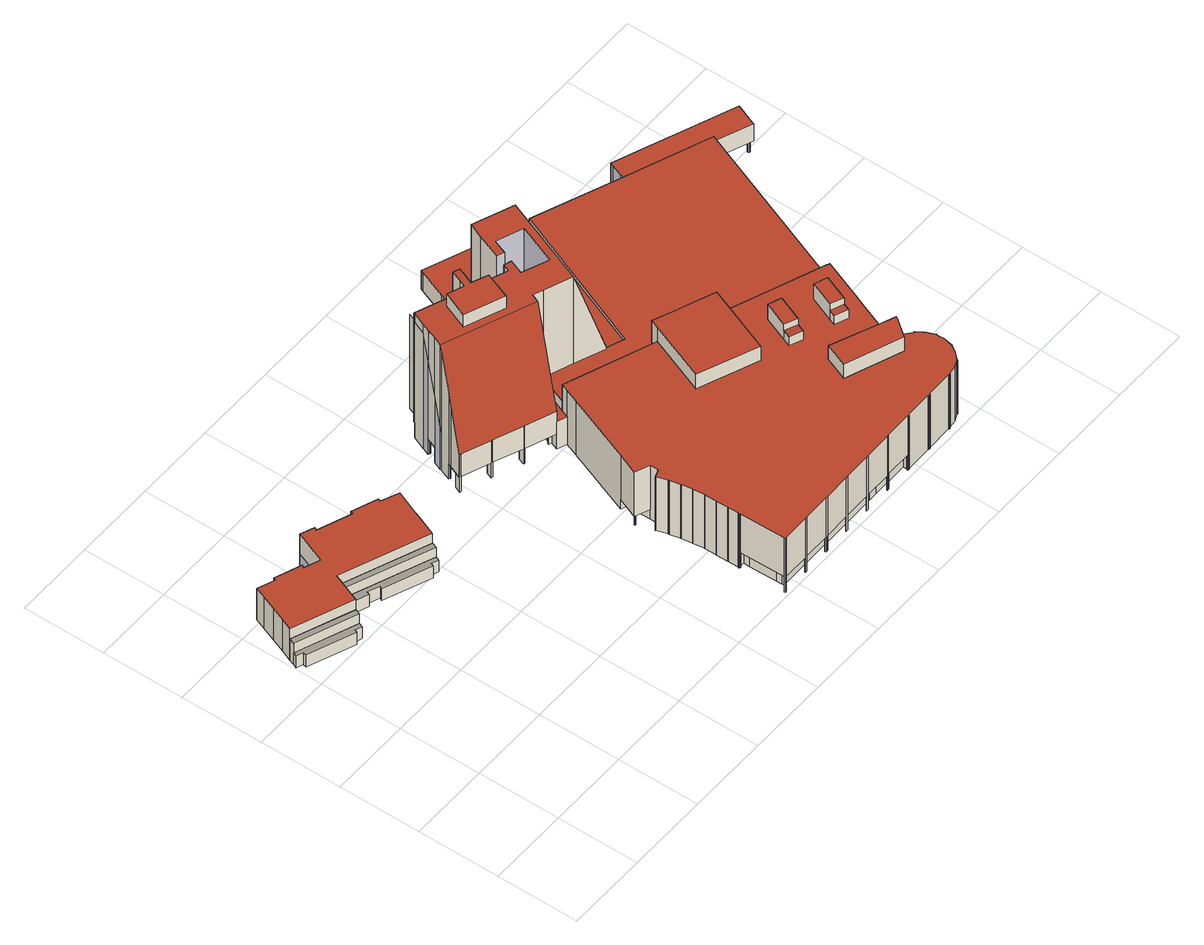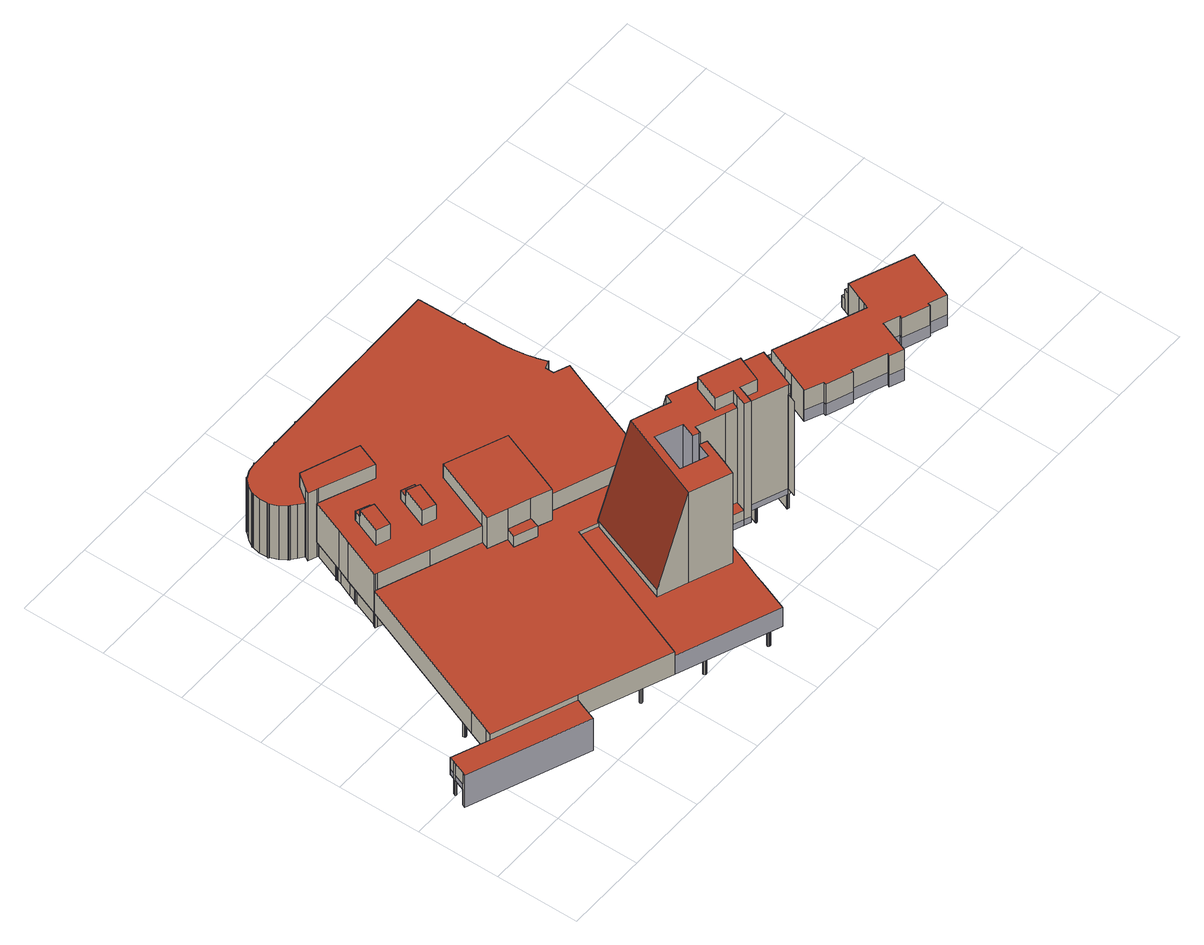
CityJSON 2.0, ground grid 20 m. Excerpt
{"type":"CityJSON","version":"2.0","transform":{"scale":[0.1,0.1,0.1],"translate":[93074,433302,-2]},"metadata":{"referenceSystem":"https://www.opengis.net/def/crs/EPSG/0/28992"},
"CityObjects":{
"building1":{"type":"Building","attributes":{"measuredHeight":40.85,"yearOfConstruction":1978},"address":[{"CountryName":"Nederland","LocalityName":"Rotterdam","ThoroughfareNumber":"405-481","ThoroughfareName":"Zuidplein Hoog","PostalCode":"3083BE"}],"children":["building1-1","building1-2","building1-3","building1-4","building1-5","building1-6","building1-7","building1-8","building1-9","building1-10","building1-11"]},
"building1-1":{"type":"BuildingPart","attributes":{"measuredHeight":3.59},"parents":["building1"],"geometry":[{"type":"Solid","lod":"2","boundaries":[[[[0,1,2,3,4,5,6,7]],[[8,9,3,2]],[[10,11,0,7]],[[12,13,5,4]],[[13,14,6,5]],[[14,10,7,6]],[[11,15,1,0]],[[15,8,2,1]],[[13,12,9,8,15,11,10,14]],[[9,12,4,3]]]],"semantics":{"surfaces":[{"type":"OuterFloorSurface"},{"type":"WallSurface"},{"type":"GroundSurface"},{"type":"ClosureSurface"}],"values":[[0,1,1,1,1,1,1,1,2,3]]}}]},
"building1-2":{"type":"BuildingPart","attributes":{"measuredHeight":6.37},"parents":["building1"],"geometry":[{"type":"Solid","lod":"2","boundaries":[[[[16,17,18,19]],[[20,19,18,21]],[[4,21,18,17,12]],[[3,9,16,19,20]],[[4,3,20,21]],[[9,12,17,16]],[[12,9,3,4]]]],"semantics":{"surfaces":[{"type":"ClosureSurface"},{"type":"OuterFloorSurface"},{"type":"WallSurface"},{"type":"GroundSurface"}],"values":[[0,1,2,2,2,3,0]]}}]},
"building1-3":{"type":"BuildingPart","attributes":{"measuredHeight":9.3},"parents":["building1"],"geometry":[{"type":"Solid","lod":"2","boundaries":[[[[22,23,24,25]],[[26,27,28,29]],[[30,31,32,33]],[[34,35,36,37,38]],[[39,40,41,42,43]],[[43,44,45,39]],[[44,37,36,45]],[[31,46,47,32]],[[27,48,49,28]],[[18,19,50,51]],[[33,52,53,54,30]],[[55,56,17,18,51]],[[53,57,58,54]],[[57,56,55,58]],[[46,59,60,47]],[[61,26,29,62]],[[63,41,40,64]],[[19,16,65,66,67,50]],[[68,69,67,66,70]],[[68,63,64,69]],[[59,71,72,60]],[[23,35,34,24]],[[73,22,25,74]],[[75,61,62,76]],[[71,75,76,72]],[[48,73,74,49]],[[51,50,67,69,64,40,39,45,36,35,23,22,73,48,27,26,61,75,71,59,46,31,30,54,58,55]],[[56,57,53,52,77,78,79,80,81,82,83,84,85,86,87,88,38,37,44,43,42,89,90,65,16,17]],[[84,83,29,28]],[[70,90,89,63,68]],[[65,90,70,66]],[[89,42,41,63]],[[80,79,60,72]],[[38,88,24,34]],[[88,87,25,24]],[[85,84,28,49]],[[83,82,62,29]],[[77,52,33,32]],[[81,80,72,76]],[[17,16,19,18]],[[79,78,47,60]],[[87,86,74,25]],[[78,77,32,47]],[[82,81,76,62]],[[86,85,49,74]]]],"semantics":{"surfaces":[{"type":"WallSurface"},{"type":"RoofSurface"},{"type":"GroundSurface"},{"type":"ClosureSurface"}],"values":[[0,0,0,0,0,0,0,0,0,0,0,0,0,0,0,0,0,0,0,0,0,0,0,0,0,0,1,2,3,3,3,3,3,3,3,3,3,3,3,3,3,3,3,3,3]]}}]},
"building1-4":{"type":"BuildingPart","attributes":{"measuredHeight":3.57},"parents":["building1"],"geometry":[{"type":"Solid","lod":"2","boundaries":[[[[70,66,91,92,93,94,95,96,97,98]],[[65,99,91,66]],[[99,100,92,91]],[[101,102,94,93]],[[103,104,97,96]],[[105,103,96,95]],[[100,101,93,92]],[[102,105,95,94]],[[104,106,98,97]],[[99,65,90,106,104,103,105,102,101,100]],[[90,65,66,70]],[[106,90,70,98]]]],"semantics":{"surfaces":[{"type":"OuterFloorSurface"},{"type":"WallSurface"},{"type":"GroundSurface"},{"type":"ClosureSurface"}],"values":[[0,1,1,1,1,1,1,1,1,2,3,3]]}}]},
"building1-5":{"type":"BuildingPart","attributes":{"measuredHeight":6.44},"parents":["building1"],"geometry":[{"type":"Solid","lod":"2","boundaries":[[[[90,106,98,70]],[[41,63,68,107]],[[98,106,42,41,107]],[[70,98,107,68]],[[42,106,90,89]],[[70,68,63,89,90]],[[42,89,63,41]]]],"semantics":{"surfaces":[{"type":"ClosureSurface"},{"type":"OuterFloorSurface"},{"type":"WallSurface"},{"type":"GroundSurface"}],"values":[[0,1,2,2,3,0,0]]}}]},
"building1-6":{"type":"BuildingPart","attributes":{"measuredHeight":8.24},"parents":["building1"],"geometry":[{"type":"Solid","lod":"2","boundaries":[[[[108,109,110,111]],[[112,113,110,109,114]],[[112,115,116,117,118,119,113]],[[120,114,109,108,121,122,123]],[[118,121,108,111,119]],[[114,120,115,112]],[[122,121,118,117]],[[111,110,113,119]],[[123,122,117,116]],[[120,123,116,115]]]],"semantics":{"surfaces":[{"type":"WallSurface"},{"type":"RoofSurface"},{"type":"GroundSurface"},{"type":"ClosureSurface"}],"values":[[0,0,1,2,3,3,3,3,3,3]]}}]},
"building1-7":{"type":"BuildingPart","attributes":{"measuredHeight":20.68},"parents":["building1"],"geometry":[{"type":"MultiSurface","lod":"2","boundaries":[[[124,125,126,127]],[[128,129,130,131]],[[125,132,133,126]],[[134,135,136,137]],[[138,139,140,141]],[[142,143,144,145]],[[146,147,148,149,150]],[[151,152,153,154]],[[155,156,157,158]],[[159,160,161,162]],[[163,164,165,166]],[[112,114,167,168,169]],[[170,168,167,171,172]],[[169,173,174,115,112]],[[172,163,166,170]],[[175,176,177,178]],[[176,142,145,177]],[[179,180,181,182]],[[183,184,185,186]],[[184,187,188,185]],[[187,189,190,188]],[[191,192,193,194]],[[195,196,197,198]],[[199,200,201,202]],[[203,204,205,206]],[[143,159,162,144]],[[200,207,208,201]],[[209,155,158,210]],[[160,199,202,161]],[[211,212,213,214]],[[215,216,217,218]],[[219,220,221,222]],[[222,221,212,211]],[[214,213,223,224]],[[218,217,225,226]],[[226,225,227,228]],[[229,230,231,232]],[[228,227,233,234]],[[234,233,235,236]],[[237,238,239,240]],[[241,242,230,229]],[[243,244,245,246]],[[247,248,249,250]],[[251,252,253,254]],[[255,256,242,241]],[[232,231,257,258]],[[246,245,259,260]],[[258,257,261,262]],[[262,261,263,264]],[[265,266,267,268]],[[269,270,271,272]],[[273,274,275,276]],[[277,278,279,280]],[[278,281,282,279]],[[274,283,284,275]],[[285,286,287,288]],[[289,290,216,215]],[[236,235,291,292]],[[260,259,293,294]],[[250,249,252,251]],[[295,296,297,298]],[[254,253,286,285]],[[299,300,301,302]],[[272,271,303,304]],[[305,306,307,308]],[[306,309,310,307]],[[283,311,312,284]],[[296,313,314,297]],[[315,316,317,318]],[[294,293,266,265]],[[268,267,319,320]],[[302,301,321,322]],[[311,295,298,312]],[[240,239,248,247]],[[323,324,270,269]],[[325,273,276,326]],[[304,303,300,299]],[[322,321,327,328]],[[309,325,326,310]],[[329,330,331,332]],[[164,333,191,194,165]],[[334,333,164,335]],[[336,315,318,337]],[[192,305,308,193]],[[171,334,335,172]],[[316,277,280,317]],[[313,336,337,314]],[[281,329,332,282]],[[330,338,339,331]],[[340,341,342,343]],[[338,340,343,339]],[[341,344,345,342]],[[344,346,347,345]],[[346,348,349,347]],[[348,350,351,349]],[[352,353,354,355]],[[353,356,357,354]],[[356,358,359,357]],[[358,360,361,359]],[[362,363,364,365]],[[366,367,368,369]],[[370,371,372,373]],[[374,370,373,375]],[[376,377,378,379]],[[380,381,382,383]],[[384,385,386,387]],[[388,389,390,391]],[[392,393,394,395]],[[371,396,397,372]],[[385,398,399,386]],[[400,352,355,401]],[[163,172,335,164],[201,208,178,177,145,144,162,161,202]],[[137,136,131,130,154,153,402,403,210,158,157,141,140,182,181,404,405,406,407,408,409,410,411,127,126,133]],[[361,412,413,414,391,390,365,364,146,287,286,253,252,249,248,239,238,291,235,233,227,225,217,216,290,263,261,257,231,230,242,256,319,267,266,293,259,245,244,327,321,301,300,303,271,270,324,223,213,212,221,220,415,387,386,399,401,355,354,357,359]],[[415,416,382,381,417]],[[135,128,131,136]],[[418,419,420,421]],[[422,423,424,425]],[[426,183,186,427]],[[428,124,127,411]],[[429,430,431,432]],[[207,175,178,208]],[[433,434,435,436]],[[437,438,439,440]],[[438,441,442,439]],[[443,444,445,446]],[[393,447,448,394]],[[417,384,387,415]],[[398,400,401,399]],[[389,362,365,390]],[[148,449,450,149]],[[449,366,369,450]],[[367,392,395,368]],[[360,451,412,361]],[[451,452,413,412]],[[452,453,414,413]],[[447,454,455,448]],[[363,147,146,364]],[[453,388,391,414]],[[396,376,379,397]],[[350,380,383,351]],[[377,456,457,378]],[[454,374,375,455]],[[458,459,460,406]],[[459,461,462,460]],[[463,464,465,466]],[[464,467,468,465]],[[467,469,470,468]],[[469,471,472,470]],[[473,474,405,404]],[[474,458,406,405]],[[475,224,223,476,477]],[[291,478,479,290,289,292]],[[237,288,287,480,481,238]],[[255,264,263,482,483,256]],[[243,320,319,484,485,244]],[[327,486,487,324,323,328]],[[150,480,287,146]],[[481,478,291,238]],[[479,482,263,290]],[[483,484,319,256]],[[485,486,327,244]],[[487,476,223,324]],[[488,174,173,489]],[[490,491,492,493]],[[408,407,463,466,494]],[[494,495,409,408]],[[495,496,410,409]],[[497,498,499,500,501]],[[491,499,498,492]],[[219,475,477,502,220]],[[502,416,415,220]],[[501,503,504,497]],[[499,505,506,500]],[[180,473,404,181]],[[507,504,503,506,505]],[[505,490,493,507]],[[508,509,510,511]],[[512,513,514,515]],[[511,516,517,518,508]],[[513,517,516,514]],[[519,520,510,509,521]],[[519,512,515,520]],[[517,519,521,518]],[[456,522,523,457]],[[522,524,525,523]],[[524,526,527,525]],[[526,429,432,527]],[[430,433,436,431]],[[528,529,530,531]],[[532,195,198,533]],[[434,534,535,435]],[[534,536,537,535]],[[536,528,531,537]],[[529,538,539,530]],[[538,540,541,539]],[[540,542,543,541]],[[542,544,545,543]],[[544,532,533,545]],[[196,203,206,197]],[[204,546,547,205]],[[546,548,549,547]],[[419,550,551,420]],[[423,552,553,424]],[[156,138,141,157]],[[441,418,421,442]],[[554,422,425,555]],[[548,437,440,549]],[[556,554,555,557]],[[558,443,446,559]],[[129,151,154,130]],[[152,560,402,153]],[[560,561,403,402]],[[561,209,210,403]],[[550,556,557,551]],[[139,179,182,140]],[[552,558,559,553]],[[444,426,427,445]],[[132,134,137,133]],[[512,519,517,513]],[[499,491,490,505]],[[500,506,503,501]],[[509,508,518,521]],[[383,382,416,502,477,476,487,486,485,484,483,482,479,478,481,480,150,149,450,369,368,395,394,448,455,375,373,372,397,379,378,457,523,525,527,432,431,436,435,535,537,531,530,539,541,543,545,533,198,197,206,205,547,549,440,439,442,421,420,551,557,555,425,424,553,559,446,445,427,186,185,188,190,562,563,564,565,496,495,494,466,465,468,470,472,566,567,489,173,169,168,170,166,165,194,193,308,307,310,326,276,275,284,312,298,297,314,337,318,317,280,279,282,332,331,339,343,342,345,347,349,351],[510,520,515,514,516,511],[492,498,497,504,507,493]],[[243,246,260,294,265,268,320]],[[568,569,570,189,187,184,183,426,444,443,558,552,423,422,554,556,550,419,418,441,438,437,548,546,204,203,196,195,532,544,542,540,538,529,528,536,534,434,433,430,429,526,524,522,456,377,376,396,371,370,374,454,447,393,392,367,366,449,148,147,363,362,389,388,453,452,451,360,358,356,353,352,400,398,385,384,417,381,380,350,348,346,344,341,340,338,330,329,281,278,277,316,315,336,313,296,295,311,283,274,273,325,309,306,305,192,191,333,334,171,167,114,120,571,572,573,574,461,459,458,474,473,180,179,139,138,156,155,209,561,560,152,151,129,128,135,134,132,125,124,428]],[[175,207,200,199,160,159,143,142,176]],[[285,288,237,240,247,250,251,254]],[[234,236,292,289,215,218,226,228]],[[302,322,328,323,269,272,304,299]],[[258,262,264,255,241,229,232]],[[214,224,475,219,222,211]],[[564,568,428,411,565]],[[567,572,571,488,489]],[[189,570,562,190]],[[471,469,462,461,574]],[[488,571,120,115,174]],[[570,569,563,562]],[[573,572,567,566]],[[120,114,112,115]],[[471,574,573,566,472]],[[569,568,564,563]]],"semantics":{"surfaces":[{"type":"WallSurface"},{"type":"OuterCeilingSurface"},{"type":"RoofSurface"},{"type":"GroundSurface"},{"type":"ClosureSurface"}],"values":[0,0,0,0,0,0,0,0,0,0,0,0,0,0,0,0,0,0,0,0,0,0,0,0,0,0,0,0,0,0,0,0,0,0,0,0,0,0,0,0,0,0,0,0,0,0,0,0,0,0,0,0,0,0,0,0,0,0,0,0,0,0,0,0,0,0,0,0,0,0,0,0,0,0,0,0,0,0,0,0,0,0,0,0,0,0,0,0,0,0,0,0,0,0,0,0,0,0,0,0,0,0,0,0,0,0,0,0,0,0,0,1,1,1,0,0,0,0,0,0,0,0,0,0,0,0,0,0,0,0,0,0,0,0,0,0,0,0,0,0,0,0,0,0,0,0,0,0,0,0,0,0,0,0,0,0,0,0,0,0,0,0,0,0,0,0,0,0,0,0,0,0,0,0,0,0,0,0,0,0,0,0,0,0,0,0,0,0,0,0,0,0,0,0,0,0,0,0,0,0,0,0,0,0,0,0,0,0,0,0,0,0,0,0,0,0,0,0,0,2,2,2,2,2,3,3,3,3,3,3,3,3,4,4,4,4,4,4,4,4,4,4]}}]},
"building1-8":{"type":"BuildingPart","attributes":{"measuredHeight":20.3},"parents":["building1"],"geometry":[{"type":"Solid","lod":"2","boundaries":[[[[575,576,488,489,577]],[[578,577,489,567]],[[472,471,579,580,581]],[[581,582,566,472]],[[579,583,584,585,580]],[[586,587,588,576,575]],[[586,585,584,587]],[[582,578,567,566]],[[575,577,578,582,581,580,585,586]],[[573,572,571,589,590,591,592,574]],[[566,573,574,471,472]],[[572,573,566,567]],[[574,592,579,471]],[[590,589,576,588]],[[589,571,488,576]],[[588,587,584,583,591,590]],[[488,571,572,567,489]],[[592,591,583,579]]]],"semantics":{"surfaces":[{"type":"WallSurface"},{"type":"RoofSurface"},{"type":"GroundSurface"},{"type":"ClosureSurface"}],"values":[[0,0,0,0,0,0,0,0,1,2,3,3,3,3,3,3,3,3]]}}]},
"building1-9":{"type":"BuildingPart","attributes":{"measuredHeight":14.45},"parents":["building1"],"geometry":[{"type":"Solid","lod":"2","boundaries":[[[[583,593,594,584]],[[595,588,587,596]],[[593,595,596,594]],[[584,594,596,587]],[[591,590,597,598]],[[583,584,587,588,590,591]],[[598,597,595,593]],[[597,590,588,595]],[[591,598,593,583]]]],"semantics":{"surfaces":[{"type":"WallSurface"},{"type":"RoofSurface"},{"type":"GroundSurface"},{"type":"ClosureSurface"}],"values":[[0,0,0,1,2,3,3,3,3]]}}]},
"building1-10":{"type":"BuildingPart","attributes":{"measuredHeight":20.3},"parents":["building1"],"geometry":[{"type":"Solid","lod":"2","boundaries":[[[[190,189,599,600,601]],[[601,602,562,190]],[[602,603,563,562]],[[603,604,564,563]],[[565,496,410,411]],[[600,599,605,410,496,606]],[[605,428,411,410]],[[604,607,565,564]],[[607,606,496,565]],[[607,604,603,602,601,600,606]],[[569,568,428,605,599,189,570]],[[564,565,411,428,568]],[[568,569,563,564]],[[570,189,190,562]],[[569,570,562,563]]]],"semantics":{"surfaces":[{"type":"WallSurface"},{"type":"RoofSurface"},{"type":"GroundSurface"},{"type":"ClosureSurface"}],"values":[[0,0,0,0,0,0,0,0,0,1,2,3,3,3,3]]}}]},
"building1-11":{"type":"BuildingPart","attributes":{"measuredHeight":40.85},"parents":["building1"],"geometry":[{"type":"MultiSurface","lod":"2","boundaries":[[[608,609,610,611,612,613,614,615,616,617,618,619,620,621,622,623,624,625,626,627,628,629,630,631,632,633,407,406,460,462,634,635,636,637,638,639,640,641,642,643,644,645,646,647,648,649,650,651,652,653],[654,655,656,657,658,659,660,661,662,663,664,665,666,667,668,669,670,671,672],[673,674,675,676,677,678,679,680,681,682,683],[684,685,686,687,688,689,690,691,692,693],[694,695,696,697,698,699,700,701,702,703],[704,705,706,707,708,709,710,711,712,713],[714,715,716,717,718,719,720,721,722,723],[724,725,726,727,728,729,730,731,732,733],[734,735,736,737,738,739,740,741,742,743],[744,745,746,747,748,749,750,751,752,753],[754,755,756,757,758,759,760,761,762,763],[764,765,766,767,768,769,770,771,772,773],[774,775,776,777,778,779,780,781,782,783],[784,785,786,787,788,789,790,791,792,793],[794,795,796,797,798,799,800,801,802,803]],[[804,805,806,807,808,809,810,811,812,813,814,815,816,817,818,819,820,821,822,823,824,825,826,111,110,827,828,829,830,831,832,833,834,835,836,837,838,839,840,841,842,843,844,845,846,847,848,849,850,851,852,853,854,855,856,857,858,859,860,861,862,863,864,865,866,867,868,869,870,871,872,873,874,875,876,877,878,879],[880,881,882,883,884,885,886,887,888,889,890],[891,892,893,894,895,896,897,898,899,900,901,902],[903,904,905,906,907,908,909,910,911,912,913,914],[915,916,917,918,919,920,921,922,923,924,925,926]],[[927,928,925,924]],[[929,930,899,898]],[[931,932,905,904]],[[933,934,808,807]],[[935,936,911,910]],[[937,938,897,896]],[[939,940,902,901]],[[941,937,896,895]],[[942,943,672,671]],[[944,945,670,669]],[[946,947,664,663]],[[948,949,702,701]],[[950,951,736,735]],[[952,953,694,703]],[[954,955,725,724]],[[956,957,729,728]],[[958,959,800,799]],[[955,960,726,725]],[[961,962,796,795]],[[963,964,789,788]],[[965,966,798,797]],[[962,965,797,796]],[[615,967,968,616]],[[969,970,704,713]],[[971,972,734,743]],[[973,974,791,790]],[[951,975,737,736]],[[976,977,803,802]],[[978,979,787,786]],[[980,981,785,784]],[[982,983,712,711]],[[984,985,662,661]],[[986,987,697,696]],[[988,989,731,730]],[[614,990,967,615]],[[991,980,784,793]],[[992,993,994,814,813]],[[966,958,799,798]],[[995,986,696,695]],[[947,996,665,664]],[[997,998,700,699]],[[999,1000,739,738]],[[1001,954,724,733]],[[1002,982,711,710]],[[1003,1004,707,706]],[[1005,971,743,742]],[[1006,1007,745,744]],[[979,963,788,787]],[[1008,1009,775,774]],[[1010,1011,773,772]],[[949,952,703,702]],[[1012,1013,753,752]],[[1014,1015,655,654]],[[613,1016,990,614]],[[1017,1018,741,740]],[[1018,1005,742,741]],[[1019,1020,747,746]],[[1021,1022,709,708]],[[1023,961,795,794]],[[959,1024,801,800]],[[1025,1026,623,622]],[[612,1027,1016,613]],[[1028,1029,751,750]],[[1030,1031,721,720]],[[1011,1032,764,773]],[[1033,1034,771,770]],[[1035,1033,770,769]],[[1036,1037,684,693]],[[1038,1039,718,717]],[[1040,1038,717,716]],[[1039,1041,719,718]],[[1042,1043,714,723]],[[1044,1045,766,765]],[[1046,1047,692,691]],[[1032,1044,765,764]],[[1043,1048,715,714]],[[1049,1050,674,673]],[[1051,1052,683,682]],[[1052,1049,673,683]],[[1053,1054,680,679]],[[1055,1056,678,677]],[[631,630,1057,1058,1059]],[[938,929,898,897]],[[930,1060,900,899]],[[1061,1062,921,920]],[[940,1063,891,902]],[[1063,1064,892,891]],[[1065,1066,894,893]],[[1064,1065,893,892]],[[1066,941,895,894]],[[1067,1068,918,917]],[[1069,1061,920,919]],[[918,1068,1069,919]],[[1062,1070,922,921]],[[1070,1071,923,922]],[[1072,931,904,903]],[[928,1073,926,925]],[[1073,1074,915,926]],[[936,1075,912,911]],[[1076,1077,886,885]],[[1078,1079,881,880]],[[1074,1080,916,915]],[[1081,944,669,668]],[[1082,1083,884,883]],[[985,946,663,662]],[[1084,1085,667,666]],[[916,1080,1067,917,1086]],[[1054,1087,681,680]],[[1088,1089,908,907]],[[1089,1090,909,908]],[[1091,1092,888,887]],[[1090,935,910,909]],[[1093,1094,890,889]],[[1077,1091,887,886]],[[1079,1095,882,881]],[[1095,1082,883,882]],[[1096,1097,658,657]],[[1085,1081,668,667]],[[945,942,671,670]],[[1083,1076,885,884]],[[996,1084,666,665]],[[1098,1099,676,675]],[[1099,1055,677,676]],[[1060,939,901,900]],[[1015,1100,656,655]],[[1075,1101,913,912]],[[1101,1102,914,913]],[[1102,1072,903,914]],[[1100,1096,657,656]],[[1103,1088,907,906]],[[1056,1053,679,678]],[[943,1014,654,672]],[[1050,1098,675,674]],[[1094,1078,880,890]],[[1071,927,924,923]],[[1104,1105,660,659]],[[1092,1093,889,888]],[[1105,984,661,660]],[[932,1103,906,905]],[[953,995,695,694]],[[1087,1051,682,681]],[[989,1106,732,731]],[[1106,1001,733,732]],[[960,1107,727,726]],[[1107,956,728,727]],[[1037,1108,685,684]],[[987,1109,698,697]],[[957,988,730,729]],[[1110,1046,691,690]],[[1047,1036,693,692]],[[1109,997,699,698]],[[1111,1112,689,688]],[[1112,1110,690,689]],[[1108,1113,686,685]],[[1113,1114,687,686]],[[1114,1111,688,687]],[[1041,1030,720,719]],[[1115,1042,723,722]],[[1116,1008,774,783]],[[1009,1117,776,775]],[[1118,1119,754,763]],[[1013,1006,744,753]],[[1120,1121,758,757]],[[970,1122,705,704]],[[1119,1123,755,754]],[[1034,1010,772,771]],[[1048,1040,716,715]],[[1124,1028,750,749]],[[1122,1003,706,705]],[[964,973,790,789]],[[981,978,786,785]],[[780,1125,1126,781,1127]],[[972,950,735,734]],[[1128,1129,779,778]],[[1045,1130,767,766]],[[777,1131,1128,778]],[[1132,1133,762,761]],[[1134,776,1117,1131,777]],[[1126,1135,782,781]],[[1020,1136,748,747]],[[1121,1137,759,758]],[[1133,1118,763,762]],[[975,999,738,737]],[[1000,1017,740,739]],[[1123,1138,756,755]],[[1139,991,793,792]],[[998,948,701,700]],[[1029,1012,752,751]],[[1022,1002,710,709]],[[1136,1124,749,748]],[[1004,1021,708,707]],[[1130,1140,768,767]],[[1140,1035,769,768]],[[1097,1104,659,658]],[[1137,1141,760,759]],[[1138,1120,757,756]],[[983,969,713,712]],[[1135,1116,783,782]],[[1031,1115,722,721]],[[974,1139,792,791]],[[1129,1125,780,779]],[[1141,1132,761,760]],[[1007,1019,746,745]],[[977,1023,794,803]],[[1142,877,876,1143]],[[1144,875,874,1145]],[[1146,873,872,1147]],[[1024,976,802,801]],[[1148,1149,625,624]],[[1149,1150,626,625]],[[1150,1151,627,626]],[[1151,1152,628,627]],[[1026,1148,624,623]],[[1143,876,875,1144]],[[1145,874,873,1146]],[[1147,872,871,1153]],[[1153,871,870,1154]],[[1154,870,869,1155]],[[1156,838,837,1157]],[[1158,836,835,1159]],[[1160,845,844,1161]],[[1162,832,831,1163]],[[1164,834,833,1165]],[[1155,869,868,1166]],[[1167,863,862,1168]],[[1169,839,838,1156]],[[1170,850,849,1171]],[[1157,837,836,1158]],[[1172,847,846,1173]],[[1173,846,845,1160]],[[1174,830,829,1175]],[[1171,849,848,1176]],[[1165,833,832,1162]],[[1152,1177,629,628]],[[1166,868,867,1178]],[[1179,1180,1181,1182]],[[1163,831,830,1174]],[[1183,842,841,1184]],[[1185,840,839,1169]],[[1176,848,847,1172]],[[611,1186,1027,612]],[[1187,866,865,1188]],[[1161,844,843,1189]],[[1190,864,863,1167]],[[1175,829,828,1191]],[[1191,828,827,1192]],[[1178,867,866,1187]],[[1184,841,840,1185]],[[1168,862,861,1193]],[[1193,861,860,1194]],[[1194,860,859,1195]],[[1195,859,858,1196]],[[1196,858,857,1197]],[[1197,857,856,1198]],[[1199,1200,639,638]],[[1198,856,855,1201]],[[1201,855,854,1202]],[[1203,621,620,1204]],[[1204,620,619,1205]],[[1205,619,618,1206]],[[1207,1208,644,643]],[[1202,854,853,1209]],[[1206,1210,617,618]],[[461,1211,634,462]],[[1211,1212,635,634]],[[1212,1213,636,635]],[[1213,1214,637,636]],[[1214,1199,638,637]],[[1200,1215,640,639]],[[1215,1216,641,640]],[[1216,1217,642,641]],[[1217,1207,643,642]],[[1208,1218,645,644]],[[1218,1219,646,645]],[[1220,1221,648,647]],[[1222,1223,817,816]],[[1224,993,992,1225]],[[1223,1226,818,817]],[[1227,610,609,1228,1229,1230]],[[1230,1231,1059,1227]],[[629,1177,1025,622,1232,1233,1234,1235]],[[1232,1236,1237,1233]],[[1203,1238,1239,1240,1237,621]],[[1057,1235,1234,1058]],[[651,650,1241,1242,1243]],[[1243,1244,652,651]],[[1244,1245,653,652]],[[1245,1246,608,653]],[[1247,1242,1241,1248]],[[1226,1249,819,818]],[[1249,1250,820,819]],[[1251,1252,1253,1254,933,807]],[[1255,1256,1257,1258,1259]],[[1255,1252,1251,1256]],[[1260,1261,1262,1263]],[[1250,1264,821,820]],[[1264,1265,822,821]],[[1266,1267,825,824]],[[1268,1269,1270,1271]],[[1272,1268,1271,1273]],[[1274,1266,824,823]],[[1275,1276,1277,1278]],[[118,117,1279,1280]],[[113,119,1281,1282]],[[119,118,1280,1281]],[[1283,1229,1228,1284]],[[1267,1285,826,825]],[[632,631,1059,1231,1286]],[[1286,1287,633,632]],[[1287,463,407,633]],[[853,1288,1289,1290,1291,1209]],[[1292,1293,852,851]],[[1293,1288,853,852]],[[1261,1294,1295,1262]],[[1296,1283,1284,1297]],[[174,1298,116,115]],[[810,1299,1254,1253,1300,1301]],[[1300,1302,1303,1301]],[[878,1304,1179,1182,879]],[[1179,1305,1306,1307,1182]],[[1308,1305,1179,1304]],[[113,1282,1309,827,110]],[[835,834,1310,1311]],[[843,842,1312,1313]],[[1170,1189,843,1313,1314,850]],[[1164,1192,827,1309,1310,834]],[[1183,1159,835,1311,1312,842]],[[1314,1292,851,850]],[[1303,1302,1315,1224,1225]],[[1316,1315,1302,1317]],[[1276,1318,1319,1277]],[[1306,1320,1258,1257,1307]],[[1294,1320,1306,1295]],[[1255,1259,1321,1316,1317]],[[1321,1275,1278,1316]],[[1142,1322,1323,1324,877]],[[1324,1304,878,877]],[[1325,1308,1304,1324]],[[1326,1327,1323,1328]],[[1327,1325,1324,1323]],[[1329,1330,1331,1332]],[[1330,1326,1328,1331]],[[1289,1329,1332,1290]],[[1333,1334,1335,1336,1337]],[[1269,1333,1337,1270]],[[1296,1297,1272,1273,1338]],[[1339,1296,1338,1340]],[[1279,117,116,1298,1341]],[[1298,1342,1343,1341]],[[1342,1339,1340,1343]],[[1285,108,111,826]],[[1333,1344,1345,1334]],[[1344,1247,1248,1345]],[[1219,1220,647,646]],[[1346,1347,815,814]],[[1347,1222,816,815]],[[1265,1274,823,822]],[[1318,1260,1263,1319]],[[1348,1299,810,809]],[[1349,1350,616,968,1186,611]],[[1349,611,610,1227]],[[406,407,463,464]],[[460,406,464,467]],[[462,460,467,469]],[[1331,864,865,1328]],[[934,1348,809,808]],[[1272,1297,1284,1228,1246,1245,1244,1243,1242,1247,1344,1333,1269,1268]],[[1289,1288,1293,1292,1314,1313,1312,1311,1310,1309,1282,1281,1280,1329]],[[1237,1240,1351,1352,1350,1349,1227,1059,1058,1234,1233]],[[1255,1317,1302,1300,1253,1252]],[[1319,1263,1262,1295,1306,1305,1308,1325,1327,1326,1330,1329,1280,1279,1341,1343,1271,1270,1337,1336,1353,1354,1355,1356,1357,1358,994,993,1224,1315,1316,1278,1277]],[[595,593,583,579,471,469,467,464,463,1287,1286,1231,1230,1229,1283,1296,1339,1342,1298,174,488,576,588]],[[1294,1261,1260,1318,1276,1275,1321,1259,1258,1320]],[[1271,1343,1340,1338,1273]],[[973,964,963,979,978,981,980,991,1139,974]],[[1299,1348,934,933,1254]],[[1116,1135,1126,1125,1129,1128,1131,1117,1009,1008]],[[1000,999,975,951,950,972,971,1005,1018,1017]],[[1106,989,988,957,956,1107,960,955,954,1001]],[[1132,1141,1137,1121,1120,1138,1123,1119,1118,1133]],[[970,969,983,982,1002,1022,1021,1004,1003,1122]],[[1030,1041,1039,1038,1040,1048,1043,1042,1115,1031]],[[1153,1154,1155,1166,1178,1187,1188,1322,1142,1143,1144,1145,1146,1147]],[[1012,1029,1028,1124,1136,1020,1019,1007,1006,1013]],[[1164,1165,1162,1163,1174,1175,1191,1192]],[[1159,1183,1184,1185,1169,1156,1157,1158]],[[1203,1204,1205,1206,1210,1359,1238]],[[1266,1274,1265,1264,1250,1249,1226,1223,1222,1347,1346,1360,1361,1362,1363,1364,1365,1366,1367,1221,1220,1219,1218,1208,1207,1217,1216,1215,1200,1199,1214,1213,1212,1211,461,574,592,591,598,597,590,589,571,120,123,122,121,108,1285,1267]],[[977,976,1024,959,958,966,965,962,961,1023]],[[1189,1170,1171,1176,1172,1173,1160,1161]],[[1196,1197,1198,1201,1202,1209,1291,1368,1190,1167,1168,1193,1194,1195]],[[1075,936,935,1090,1089,1088,1103,932,931,1072,1102,1101]],[[1077,1076,1083,1082,1095,1079,1078,1094,1093,1092,1091]],[[1110,1112,1111,1114,1113,1108,1037,1036,1047,1046]],[[1050,1049,1052,1051,1087,1054,1053,1056,1055,1099,1098]],[[1140,1130,1045,1044,1032,1011,1010,1034,1033,1035]],[[1068,1067,1080,1074,1073,928,927,1071,1070,1062,1061,1069]],[[1148,1026,1025,1177,1152,1151,1150,1149]],[[938,937,941,1066,1065,1064,1063,940,939,1060,930,929]],[[995,953,952,949,948,998,997,1109,987,986]],[[1097,1096,1100,1015,1014,943,942,945,944,1081,1085,1084,996,947,946,985,984,1105,1104]],[[1186,968,967,990,1016,1027]],[[630,629,1235,1057]],[[622,621,1236,1232]],[[814,994,1358,1360,1346]],[[1225,992,813,812]],[[1303,1225,812,811]],[[110,111,119,113]],[[1352,617,616,1350]],[[1182,1307,804,879]],[[1257,1256,806,805]],[[1301,1303,811,810]],[[1322,1323,1328,865,1188]],[[1190,1368,1332,1331,864]],[[617,1210,1359,1351,1352]],[[462,469,471,574,461]],[[122,123,116,117]],[[597,598,593,595]],[[123,120,115,116]],[[591,592,579,583]],[[1335,1366,1365,1353,1336]],[[592,574,471,579]],[[1363,1362,1356,1355]],[[1364,1363,1355,1354]],[[1365,1364,1354,1353]],[[598,591,583,593]],[[589,590,588,576]],[[571,589,576,488]],[[1307,1257,805,804]],[[1367,1366,1335,1334]],[[1246,1228,609,608]],[[1256,1251,807,806]],[[118,119,111,108,121]],[[590,597,595,588]],[[1291,1290,1332,1368]],[[1361,1360,1358,1357]],[[115,120,571,488,174]],[[648,1221,1367,1334,1345]],[[1239,1240,1351,1359,1238]],[[1362,1361,1357,1356]],[[121,122,117,118]]],"semantics":{"surfaces":[{"type":"OuterCeilingSurface"},{"type":"WallSurface"},{"type":"RoofSurface"},{"type":"GroundSurface"},{"type":"ClosureSurface"}],"values":[0,0,1,1,1,1,1,1,1,1,1,1,1,1,1,1,1,1,1,1,1,1,1,1,1,1,1,1,1,1,1,1,1,1,1,1,1,1,1,1,1,1,1,1,1,1,1,1,1,1,1,1,1,1,1,1,1,1,1,1,1,1,1,1,1,1,1,1,1,1,1,1,1,1,1,1,1,1,1,1,1,1,1,1,1,1,1,1,1,1,1,1,1,1,1,1,1,1,1,1,1,1,1,1,1,1,1,1,1,1,1,1,1,1,1,1,1,1,1,1,1,1,1,1,1,1,1,1,1,1,1,1,1,1,1,1,1,1,1,1,1,1,1,1,1,1,1,1,1,1,1,1,1,1,1,1,1,1,1,1,1,1,1,1,1,1,1,1,1,1,1,1,1,1,1,1,1,1,1,1,1,1,1,1,1,1,1,1,1,1,1,1,1,1,1,1,1,1,1,1,1,1,1,1,1,1,1,1,1,1,1,1,1,1,1,1,1,1,1,1,1,1,1,1,1,1,1,1,1,1,1,1,1,1,1,1,1,1,1,1,1,1,1,1,1,1,1,1,1,1,1,1,1,1,1,1,1,1,1,1,1,1,1,1,1,1,1,1,1,1,1,1,1,1,1,1,1,1,1,1,1,1,1,1,1,1,1,1,1,1,1,1,1,1,1,1,1,1,1,1,1,1,1,1,1,1,1,1,1,1,1,1,1,1,1,1,1,1,1,1,1,1,1,1,1,1,1,1,1,1,1,1,1,1,1,1,1,1,1,1,1,1,1,1,1,1,1,1,1,1,1,1,1,1,1,1,1,1,1,1,1,1,1,1,1,1,1,1,2,2,2,2,2,2,2,2,3,3,3,3,3,3,3,3,3,3,3,3,3,3,3,3,3,3,3,3,3,3,3,3,3,3,3,3,4,4,4,4,4,4,4,4,4,4,4,4,4,4,4,4,4,4,4,4,4,4,4,4,4,4,4,4,4,4,4,4,4,4,4,4,4,4,4]}}]}
},
"vertices":[
[130,609,41],[133,616,41],[149,610,41],[153,620,41],[9,677,41],[5,667,41],[21,661,41],[19,653,41],[149,610,6],[153,620,6],[19,653,6],[130,609,6],[9,677,6],[5,667,6],[21,661,6],[133,616,6],
[158,633,6],[14,691,6],[14,691,69],[158,633,69],[153,620,69],[9,677,69],
[403,763,99],[401,757,99],[401,757,41],[403,763,41],[263,818,99],[260,811,99],[260,811,41],[263,818,41],[61,810,99],[103,794,99],[103,794,41],[61,810,41],[442,739,41],[442,739,99],[442,737,99],[442,737,6],[442,739,6],[414,668,99],[395,620,99],[395,620,70],[395,620,6],[414,668,6],[423,691,6],[423,691,99],[105,800,99],[105,800,41],[340,780,99],[340,780,41],[158,633,99],[14,691,99],[61,810,6],[51,785,6],[51,785,99],[25,717,99],[25,717,6],[38,751,6],[38,751,99],[167,776,99],[167,776,41],[231,831,99],[231,831,41],[186,703,70],[186,703,99],[174,672,6],[174,672,41],[174,672,99],[181,690,70],[181,690,99],[181,690,41],[164,769,99],[164,769,41],[342,787,99],[342,787,41],[201,755,99],[201,755,41],[103,794,6],[105,800,6],[167,776,6],[164,769,6],[201,755,6],[231,831,6],[263,818,6],[260,811,6],[340,780,6],[342,787,6],[403,763,6],[401,757,6],[186,703,6],[181,690,6],
[227,652,41],[230,659,41],[258,648,41],[255,641,41],[367,596,41],[370,604,41],[386,597,41],[390,607,41],[227,652,6],[230,659,6],[258,648,6],[255,641,6],[370,604,6],[386,597,6],[367,596,6],[390,607,6],
[390,607,70],
[803,629,6],[796,611,6],[796,611,51],[803,629,51],[819,602,88],[796,611,88],[819,602,6],[826,620,88],[853,690,88],[831,699,88],[823,680,88],[803,629,88],[826,620,6],[823,680,6],[831,699,6],[853,690,6],
[1353,250,6],[1354,250,6],[1354,250,51],[1353,250,51],[1356,252,6],[1356,253,6],[1356,253,51],[1356,252,51],[1355,250,6],[1355,250,51],[1356,250,6],[1356,251,6],[1356,251,51],[1356,250,51],[1384,321,6],[1384,322,6],[1384,322,51],[1384,321,51],[728,360,6],[729,360,6],[729,360,35],[728,360,35],[1180,16,51],[1180,16,6],[1180,15,6],[1180,15,167],[1180,16,167],[1356,254,6],[1355,255,6],[1355,255,51],[1356,254,51],[1382,319,6],[1383,320,6],[1383,320,51],[1382,319,51],[729,361,6],[730,362,6],[730,362,35],[729,361,35],[724,360,35],[759,346,35],[759,346,167],[724,360,167],[807,572,6],[807,572,167],[819,602,167],[744,410,167],[744,410,6],[744,410,35],[826,620,167],[826,620,118],[727,362,6],[727,361,6],[727,361,35],[727,362,35],[1384,323,6],[1383,324,6],[1383,324,51],[1384,323,51],[1368,144,6],[1357,154,6],[1357,154,167],[1368,144,167],[1345,164,6],[1345,164,167],[1344,165,6],[1344,165,167],[759,327,6],[759,326,6],[759,326,167],[759,327,167],[1363,32,6],[1376,45,6],[1376,45,167],[1363,32,167],[729,363,6],[728,363,6],[728,363,35],[729,363,35],[1386,61,6],[1387,62,6],[1387,62,167],[1386,61,167],[727,363,6],[727,363,35],[1381,319,6],[1381,319,51],[768,12,6],[768,12,51],[769,11,51],[769,11,6],[1041,14,6],[1041,14,51],[1042,15,51],[1042,15,6],[766,12,6],[766,12,51],[767,13,51],[767,13,6],[769,9,51],[769,9,6],[1043,16,51],[1043,16,6],[1044,16,51],[1044,16,6],[973,15,6],[973,15,51],[975,15,51],[975,15,6],[1046,16,51],[1046,16,6],[1046,14,51],[1046,14,6],[1111,14,6],[1111,14,51],[1111,15,51],[1111,15,6],[972,14,6],[972,14,51],[903,11,6],[903,11,51],[903,13,51],[903,13,6],[1111,16,6],[1111,16,51],[1112,17,51],[1112,17,6],[1114,17,6],[1114,17,51],[1115,16,51],[1115,16,6],[972,12,6],[972,12,51],[976,15,51],[976,15,6],[903,14,51],[903,14,6],[977,14,51],[977,14,6],[977,12,51],[977,12,6],[906,14,6],[906,14,51],[907,13,51],[907,13,6],[834,11,6],[834,11,51],[834,12,51],[834,12,6],[749,294,6],[749,292,6],[749,292,167],[749,294,167],[762,211,6],[762,210,6],[762,210,167],[762,211,167],[762,183,6],[762,183,167],[749,291,6],[749,291,167],[1116,15,6],[1116,15,51],[1115,15,51],[1115,15,6],[1041,13,6],[1041,13,51],[1046,13,51],[1046,13,6],[905,15,51],[905,15,6],[755,266,6],[755,265,6],[755,265,167],[755,266,167],[837,13,6],[837,13,51],[838,12,51],[838,12,6],[835,13,51],[835,13,6],[742,320,6],[741,320,6],[741,320,167],[742,320,167],[740,319,6],[740,319,167],[755,267,6],[755,267,167],[759,240,6],[759,240,167],[759,238,6],[762,212,6],[762,212,167],[759,238,167],[908,11,51],[908,11,6],[839,11,51],[839,11,6],[834,10,6],[834,10,51],[741,318,6],[741,318,167],[838,10,51],[838,10,6],[762,182,6],[762,181,6],[762,181,167],[762,182,167],[759,346,6],[758,404,6],[758,404,35],[759,239,6],[759,239,167],[763,154,6],[763,154,167],[763,153,6],[763,152,6],[763,152,167],[763,153,167],[763,127,6],[763,127,167],[762,126,6],[762,126,167],[762,125,6],[762,125,167],[762,124,6],[762,124,167],[778,124,6],[778,110,6],[778,110,51],[778,124,51],[779,43,6],[779,43,51],[780,29,6],[780,29,51],[780,23,6],[780,23,51],[1180,18,6],[1180,17,6],[1180,17,51],[1180,18,51],[1181,14,6],[1182,14,6],[1182,14,167],[1181,14,167],[1250,16,6],[1250,15,6],[1250,15,167],[1250,16,167],[1249,16,6],[1249,16,167],[1252,15,6],[1253,15,6],[1253,15,167],[1252,15,167],[762,123,6],[763,123,6],[763,123,167],[762,123,167],[765,122,6],[765,123,6],[765,123,51],[765,122,51],[1181,19,6],[1181,18,6],[1181,18,51],[1181,19,51],[1183,14,6],[1184,15,6],[1184,15,167],[1183,14,167],[1251,15,6],[1251,15,167],[766,123,6],[766,123,51],[767,124,6],[767,124,51],[1359,265,51],[1373,299,51],[1408,389,51],[1410,388,51],[1412,393,51],[1414,392,51],[1377,298,51],[1363,264,51],[1331,183,51],[1327,185,51],[1067,27,51],[1089,27,51],[1181,28,51],[764,122,51],[764,122,167],[764,122,6],[1391,103,6],[1391,104,6],[1391,104,167],[1391,103,167],[1390,108,6],[1383,126,6],[1383,126,167],[1390,108,167],[1369,145,6],[1369,145,167],[1327,185,6],[1319,17,6],[1320,16,6],[1320,16,167],[1319,17,167],[1321,16,6],[1323,17,6],[1323,17,167],[1321,16,167],[1388,65,6],[1388,66,6],[1388,66,167],[1388,65,167],[1392,84,6],[1392,84,167],[1371,143,6],[1371,144,6],[1371,144,167],[1371,143,167],[1185,16,6],[1185,16,167],[1181,15,6],[1181,15,167],[1067,27,6],[1089,27,6],[1181,28,6],[1249,17,6],[1249,17,167],[1253,16,6],[1253,16,167],[1412,393,6],[1408,395,6],[1408,395,51],[1293,440,6],[1293,440,51],[1414,392,118],[1412,393,118],[1412,393,167],[1414,392,167],[1408,395,118],[1408,395,167],[1293,440,118],[1293,440,167],[1177,485,118],[1177,485,167],[1408,389,6],[1410,388,6],[766,9,6],[769,9,167],[766,9,167],[1046,13,167],[1041,13,167],[1115,15,167],[1111,14,167],[977,12,167],[972,12,167],[908,11,167],[903,11,167],[838,10,167],[834,10,167],[1035,540,118],[1035,540,167],[1319,272,193],[1288,284,193],[1288,284,167],[1319,272,167],[1377,298,167],[1363,264,167],[1331,183,167],[1318,360,167],[1294,301,167],[1294,301,193],[1294,301,212],[1318,360,212],[766,12,167],[1349,348,212],[1349,348,167],[1325,288,193],[1325,288,212],[1325,288,167],[1219,400,211],[1249,388,211],[1249,388,167],[1219,400,167],[1218,310,192],[1188,322,192],[1188,322,167],[1218,310,167],[1195,341,167],[1195,341,193],[1195,341,211],[1225,328,193],[1225,328,167],[1225,328,211],[1254,16,6],[1254,16,167],[1254,17,6],[1254,17,167],[1318,18,6],[1318,18,167],[1359,29,6],[1360,29,6],[1360,29,167],[1359,29,167],[1363,31,6],[1363,31,167],[1323,18,6],[1323,18,167],[1342,21,6],[1342,21,167],[1360,28,6],[1360,28,167],[1361,28,6],[1361,28,167],[1362,29,6],[1362,29,167],[1363,30,6],[1363,30,167],[1388,62,6],[1388,62,167],[1388,64,6],[1388,64,167],[1392,105,6],[1392,105,167],[1372,141,6],[1372,141,167],[1391,108,6],[1391,108,167],[1392,106,6],[1392,106,167],[1372,142,6],[1372,142,167],[1359,265,6],[1373,299,6],[1316,129,167],[1183,180,167],[1205,236,167],[1327,185,167],[1121,343,167],[980,400,167],[1205,236,6],[1183,180,6],[1316,129,6],[1035,540,6],[980,400,6],[1121,343,6],[1177,485,6],
[1043,560,209],[1043,560,118],[1035,540,209],[980,400,209],[1184,503,118],[1184,503,209],[1177,485,209],[1121,343,209],[1140,521,118],[1140,521,150],[1140,521,209],[1089,541,209],[1089,541,150],[1089,541,118],[1043,560,6],[1089,541,6],[1140,521,6],[1184,503,6],
[1149,543,118],[1149,543,150],[1097,564,118],[1097,564,150],[1097,564,6],[1149,543,6],
[1351,175,6],[1351,175,209],[1344,165,209],[1316,129,209],[1183,180,209],[1205,236,209],[1331,183,6],[1331,183,209],[1327,185,209],
[943,1067,51],[1179,974,51],[1389,890,51],[1394,902,51],[1396,902,51],[1398,904,51],[1399,906,51],[1398,908,51],[1397,909,51],[1407,935,51],[1411,934,51],[1468,911,51],[1565,873,51],[1687,825,51],[1676,798,51],[1675,799,51],[1673,799,51],[1671,798,51],[1670,796,51],[1670,794,51],[1672,792,51],[1674,792,51],[1669,780,51],[1582,815,51],[1576,800,51],[1555,747,51],[1376,649,51],[1372,651,51],[1349,660,51],[1339,664,51],[1307,677,51],[1334,747,51],[1131,827,51],[1067,853,51],[1065,854,51],[909,915,51],[907,910,51],[909,910,51],[904,895,51],[883,904,51],[875,885,51],[872,886,51],[888,927,51],[907,974,51],[914,993,51],[940,1060,51],[970,1054,51],[968,1055,51],[967,1055,51],[966,1054,51],[965,1053,51],[964,1053,51],[964,1052,51],[964,1051,51],[964,1050,51],[965,1049,51],[965,1048,51],[966,1047,51],[968,1047,51],[969,1047,51],[970,1048,51],[971,1049,51],[972,1050,51],[972,1052,51],[971,1053,51],[927,957,51],[926,955,51],[926,953,51],[928,951,51],[930,951,51],[932,952,51],[934,954,51],[934,956,51],[933,958,51],[931,959,51],[928,959,51],[1073,901,51],[1072,903,51],[1069,904,51],[1067,903,51],[1066,901,51],[1066,898,51],[1067,896,51],[1069,896,51],[1072,896,51],[1073,898,51],[1106,992,51],[1109,992,51],[1111,993,51],[1111,996,51],[1110,998,51],[1108,999,51],[1106,999,51],[1104,998,51],[1103,995,51],[1104,993,51],[1390,883,51],[1390,885,51],[1390,888,51],[1388,889,51],[1385,889,51],[1383,887,51],[1382,885,51],[1383,883,51],[1385,881,51],[1388,881,51],[1212,845,51],[1210,847,51],[1208,847,51],[1206,846,51],[1204,844,51],[1205,842,51],[1206,840,51],[1209,839,51],[1211,840,51],[1212,842,51],[1246,936,51],[1248,937,51],[1250,938,51],[1251,941,51],[1250,943,51],[1248,944,51],[1245,944,51],[1244,942,51],[1243,940,51],[1244,938,51],[1531,852,51],[1531,850,51],[1533,848,51],[1535,847,51],[1537,848,51],[1539,850,51],[1538,853,51],[1537,855,51],[1534,855,51],[1532,854,51],[1501,843,51],[1500,845,51],[1497,845,51],[1495,843,51],[1494,841,51],[1495,839,51],[1497,837,51],[1499,837,51],[1501,838,51],[1502,841,51],[1558,818,51],[1558,821,51],[1556,823,51],[1554,823,51],[1551,822,51],[1550,820,51],[1551,817,51],[1552,816,51],[1555,815,51],[1557,816,51],[1345,791,51],[1344,789,51],[1345,786,51],[1347,785,51],[1349,785,51],[1351,786,51],[1352,788,51],[1351,791,51],[1350,792,51],[1347,792,51],[1340,744,51],[1339,743,51],[1338,742,51],[1338,740,51],[1339,739,51],[1340,739,51],[1342,739,51],[1343,741,51],[1343,742,51],[1342,743,51],[1414,759,51],[1416,758,51],[1419,758,51],[1421,759,51],[1422,761,51],[1421,763,51],[1419,765,51],[1417,765,51],[1415,764,51],[1414,762,51],[1534,711,51],[1536,711,51],[1538,711,51],[1540,713,51],[1539,716,51],[1538,718,51],[1536,719,51],[1533,718,51],[1532,716,51],[1532,713,51],[747,820,51],[757,845,51],[772,839,51],[797,829,51],[797,827,51],[797,826,51],[797,825,51],[789,804,51],[855,778,51],[861,795,51],[863,794,51],[857,778,51],[856,776,51],[854,777,51],[852,771,51],[854,770,51],[828,705,51],[826,706,51],[824,701,51],[826,700,51],[801,636,51],[798,636,51],[796,632,51],[726,639,51],[732,654,51],[732,655,51],[732,656,51],[731,656,51],[729,656,51],[729,655,51],[723,640,51],[657,667,51],[662,681,51],[663,683,51],[662,684,51],[661,684,51],[660,684,51],[659,683,51],[653,668,51],[588,694,51],[594,708,51],[594,710,51],[593,711,51],[592,711,51],[591,711,51],[590,710,51],[584,695,51],[583,696,51],[595,725,51],[599,735,51],[602,733,51],[603,733,51],[603,734,51],[604,734,51],[604,735,51],[622,782,51],[623,782,51],[623,783,51],[622,784,51],[621,784,51],[618,785,51],[627,808,51],[630,806,51],[631,806,51],[632,806,51],[632,807,51],[633,807,51],[651,854,51],[652,855,51],[652,856,51],[651,856,51],[651,857,51],[650,857,51],[647,858,51],[647,860,51],[651,858,51],[768,754,51],[768,753,51],[768,752,51],[770,751,51],[771,752,51],[790,799,51],[790,801,51],[789,802,51],[788,802,51],[787,802,51],[786,801,51],[669,707,51],[670,706,51],[671,706,51],[672,706,51],[673,707,51],[691,754,51],[692,756,51],[691,757,51],[690,757,51],[689,757,51],[688,756,51],[669,709,51],[758,729,51],[758,728,51],[739,682,51],[739,680,51],[740,679,51],[741,679,51],[742,679,51],[743,680,51],[761,727,51],[761,728,51],[761,729,51],[759,730,51],[701,779,51],[702,780,51],[720,827,51],[720,828,51],[720,829,51],[719,830,51],[717,830,51],[717,829,51],[698,781,51],[698,780,51],[698,779,51],[700,779,51],[698,780,6],[698,779,6],[691,757,6],[690,757,6],[758,728,6],[739,682,6],[797,829,6],[797,827,6],[743,680,6],[761,727,6],[691,754,6],[692,756,6],[688,756,6],[669,709,6],[673,707,6],[972,1052,6],[971,1053,6],[971,1049,6],[972,1050,6],[965,1049,6],[965,1048,6],[1104,998,6],[1103,995,6],[1531,850,6],[1533,848,6],[1104,993,6],[1106,992,6],[1246,936,6],[1248,937,6],[1250,943,6],[1248,944,6],[1538,718,6],[1536,719,6],[1250,938,6],[1536,711,6],[1538,711,6],[1422,761,6],[1421,763,6],[1540,713,6],[1539,716,6],[1398,908,6],[1397,909,6],[1388,881,6],[1390,883,6],[1532,854,6],[1531,852,6],[1419,765,6],[1417,765,6],[1535,847,6],[1532,716,6],[1532,713,6],[1419,758,6],[1421,759,6],[1414,759,6],[1416,758,6],[1383,883,6],[1385,881,6],[964,1051,6],[964,1050,6],[1111,993,6],[1111,996,6],[1245,944,6],[1244,942,6],[1399,906,6],[1414,762,6],[861,795,68],[861,795,378],[863,794,378],[1109,992,6],[966,1047,6],[1108,999,6],[1106,999,6],[1537,848,6],[1539,850,6],[1244,938,6],[1382,885,6],[1390,888,6],[1388,889,6],[1534,855,6],[1501,843,6],[1500,845,6],[1340,744,6],[1339,743,6],[1350,792,6],[1347,792,6],[1501,838,6],[1502,841,6],[970,1054,6],[968,1055,6],[1398,904,6],[1538,853,6],[1537,855,6],[1497,845,6],[1495,843,6],[1385,889,6],[1383,887,6],[1534,711,6],[1533,718,6],[1676,798,6],[1675,799,6],[1396,902,6],[1497,837,6],[1499,837,6],[1206,840,6],[1209,839,6],[1345,791,6],[1352,788,6],[1351,791,6],[1351,786,6],[1073,898,6],[1073,901,6],[1206,846,6],[1204,844,6],[1208,847,6],[1205,842,6],[1212,842,6],[1212,845,6],[1344,789,6],[1345,786,6],[1069,896,6],[1072,896,6],[1210,847,6],[927,957,6],[926,955,6],[931,959,6],[928,959,6],[934,954,6],[934,956,6],[930,951,6],[932,952,6],[1669,780,68],[1669,780,102],[1582,815,102],[689,757,6],[719,830,6],[717,830,6],[669,707,6],[670,706,6],[671,706,6],[672,706,6],[720,827,6],[720,828,6],[720,829,6],[717,829,6],[698,781,6],[758,729,6],[700,779,6],[701,779,6],[761,728,6],[790,799,6],[790,801,6],[768,754,6],[768,753,6],[702,780,6],[970,1048,6],[770,751,6],[771,752,6],[968,1047,6],[969,1047,6],[711,803,51],[933,958,6],[740,679,6],[741,679,6],[742,679,6],[789,802,6],[788,802,6],[787,802,6],[786,801,6],[768,752,6],[966,1054,6],[965,1053,6],[926,953,6],[928,951,6],[967,1055,6],[761,729,6],[759,730,6],[739,680,6],[964,1053,6],[964,1052,6],[1243,940,6],[1251,941,6],[1072,903,6],[1110,998,6],[1067,896,6],[1066,901,6],[1066,898,6],[1069,904,6],[1067,903,6],[1211,840,6],[1342,743,6],[1338,742,6],[1557,816,6],[1558,818,6],[1554,823,6],[1551,822,6],[1390,885,6],[1558,821,6],[1495,839,6],[1342,739,6],[1343,741,6],[1342,740,51],[1339,739,6],[1340,739,6],[1347,785,6],[1338,740,6],[1552,816,6],[1555,815,6],[1338,741,51],[1343,742,6],[1494,841,6],[1550,820,6],[1556,823,6],[1415,764,6],[1349,785,6],[1551,817,6],[647,858,6],[650,857,6],[651,857,6],[651,856,6],[652,856,6],[652,855,6],[1673,799,6],[1671,798,6],[1670,796,6],[1670,794,6],[1672,792,6],[651,854,6],[633,807,6],[632,807,6],[662,684,6],[663,683,6],[662,681,6],[657,667,6],[594,710,6],[594,708,6],[729,656,6],[731,656,6],[723,640,6],[729,655,6],[632,806,6],[621,784,6],[622,784,6],[661,684,6],[584,695,6],[590,710,6],[592,711,6],[593,711,6],[732,656,6],[732,655,6],[591,711,6],[1674,792,6],[631,806,6],[651,858,350],[659,879,350],[659,879,68],[651,858,68],[653,668,6],[659,683,6],[660,684,6],[1394,902,6],[630,806,6],[627,808,6],[588,694,6],[618,785,6],[732,654,6],[726,639,6],[623,783,6],[623,782,6],[622,782,6],[604,735,6],[604,734,6],[603,734,6],[1307,677,6],[1334,747,6],[603,733,6],[602,733,6],[1687,825,6],[1565,873,6],[1468,911,6],[1411,934,6],[909,915,6],[907,910,6],[599,735,6],[1407,935,6],[1376,649,6],[1372,651,6],[1349,660,6],[1339,664,6],[1131,827,6],[1067,853,6],[1065,854,6],[909,910,6],[904,895,6],[883,904,6],[875,885,6],[856,776,6],[854,777,6],[855,778,378],[855,778,68],[852,771,6],[1389,890,102],[1179,974,107],[1179,974,118],[1389,890,118],[1582,815,118],[1676,798,68],[1676,798,102],[1674,792,102],[1674,792,68],[1687,825,68],[1687,825,102],[1690,833,6],[1690,833,68],[1690,833,102],[888,927,68],[888,927,107],[907,974,107],[914,993,107],[940,1060,107],[943,1067,107],[872,886,107],[872,886,68],[854,770,6],[828,705,6],[797,829,68],[797,829,95],[799,828,95],[799,828,6],[772,839,95],[772,839,68],[757,845,68],[757,845,414],[772,839,414],[677,757,414],[702,819,414],[702,819,378],[677,757,378],[826,706,6],[824,701,6],[801,636,6],[798,636,6],[1004,876,107],[908,914,107],[908,914,378],[1004,876,378],[1074,849,107],[1074,849,127],[826,700,6],[756,799,414],[795,783,414],[795,783,378],[756,799,378],[831,699,378],[823,680,378],[803,629,185],[796,611,118],[1037,622,118],[1037,622,107],[796,632,6],[1576,800,118],[1555,747,118],[599,735,268],[609,760,362],[609,760,119],[609,760,6],[583,696,118],[595,725,231],[741,804,414],[741,804,378],[993,639,118],[993,639,107],[853,690,118],[797,825,6],[797,825,95],[797,825,68],[789,804,95],[789,804,68],[647,860,350],[651,858,378],[747,820,378],[747,820,68],[647,860,378],[726,639,118],[723,640,118],[657,667,118],[653,668,118],[588,694,118],[584,695,118],[789,804,378],[763,815,378],[763,815,95],[770,720,414],[770,720,378],[747,820,414],[763,815,414],[634,826,6],[634,826,350],[647,858,350],[647,858,378],[627,808,378],[634,826,378],[627,808,286],[610,764,378],[618,785,378],[618,785,208],[610,764,134],[893,878,107],[893,878,68],[871,821,68],[871,821,378],[893,878,378],[993,639,122],[992,636,118],[992,636,122],[853,690,378],[920,664,118],[920,664,378],[875,885,107],[875,885,68],[863,794,6],[857,778,6],[797,826,6],[1394,902,102],[1397,909,102],[1410,944,102],[1407,935,102],[888,814,378],[901,848,378],[964,823,378],[927,730,378],[865,755,378],[878,789,378],[1410,944,6],[878,789,6],[865,755,6],[927,730,6],[964,823,6],[901,848,6],[888,814,6],[871,821,6],[893,878,6],[610,764,6]
]}
